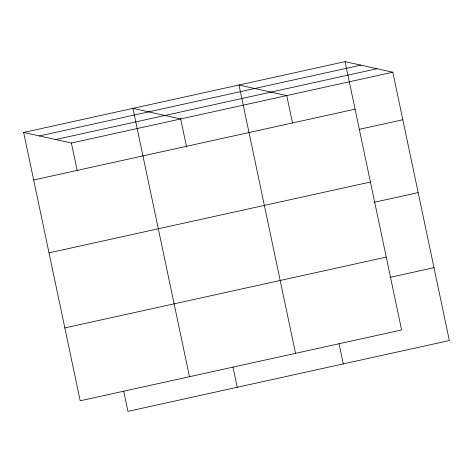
<?xml version="1.0" encoding="UTF-8"?>
<svg xmlns="http://www.w3.org/2000/svg" width="473" height="473" viewBox="0 0 473 473"><rect width="100%" height="100%" fill="white"/><g stroke="black" fill="none" stroke-linecap="round" stroke-linejoin="round"><path stroke-width="0.71" d="M345.059 61.638L401.607 329.965L80.197 400.785L23.65 132.458L345.059 61.638L392.803 72.215L449.35 340.542L127.941 411.362L123.684 391.159M39.407 135.952L360.816 65.132M55.637 139.547L377.052 68.727M23.65 132.458L71.393 143.035L392.803 72.215M33.666 179.988L355.075 109.168M359.527 129.289L402.825 119.746M49.021 252.854L370.43 182.034M374.161 202.308L418.173 192.612M64.842 327.919L386.252 257.099M389.983 277.373L433.995 267.677M292.509 122.956L286.739 95.587L238.995 85.01L295.536 353.331M339.029 343.711L343.286 363.908M186.593 147.044L180.674 118.96L132.931 108.382L189.472 376.703M232.964 367.083L237.221 387.281M71.393 143.035L77.164 170.404"/></g></svg>
